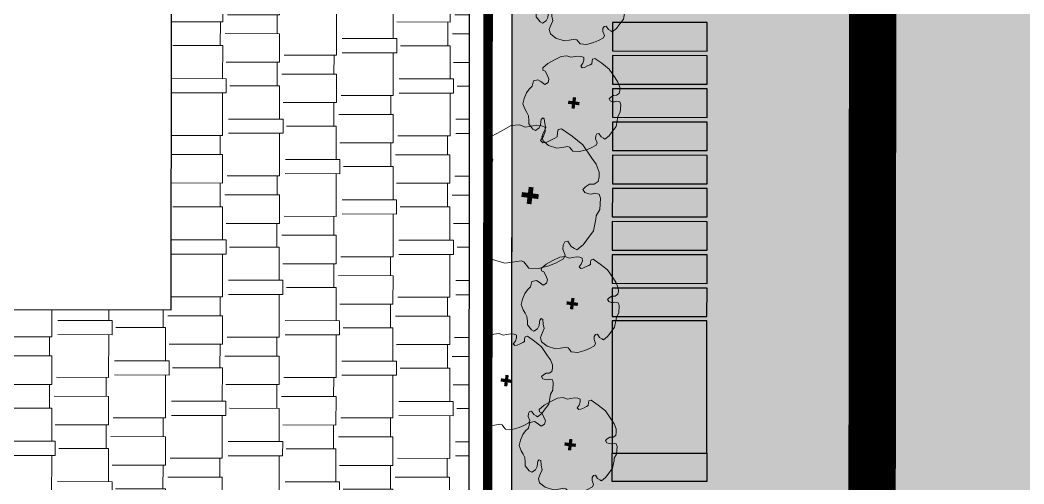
# Model space of a CAD drawing. Header units: millimetres. Extents: x -1030105 to 906887, y -616134 to 1220667.
# Drawn here: x -574150 to -563556, y -467542 to -462652 of the extents above; entities that cross this region are included whole.
import ezdxf

# ---------------------------------------------------------------- set-up
doc = ezdxf.new("R2010")
doc.units = ezdxf.units.MM
doc.header["$MEASUREMENT"] = 0
doc.linetypes.add('HIDDEN', pattern=[9.525, 6.35, -3.175])
doc.layers.get('Defpoints').update_dxf_attribs({"color": 1})
doc.layers.add('+ toa do mong', color=7, linetype='Continuous', true_color=0xfa1a05)
for name, color, linetype, lineweight in [('240930  KHU B- TMB gời inno$0$1. I-FURN', 252, 'Continuous', 18), ('240930  KHU B- TMB gời inno$0$A-WALL', 1, 'Continuous', 30), ('GFA', 6, 'Continuous', 0), ('HATCH', 8, 'Continuous', 5), ('QH_KTCQ_Caycanhquan', 97, 'Continuous', 18)]:
    doc.layers.add(name, color=color, linetype=linetype, lineweight=lineweight)
for name, color, linetype in [('240930  KHU B- TMB gời inno$0$DA-WALL-LOW', 1, 'Continuous'), ('240930  KHU B- TMB gời inno$0$TMB-KHU B-XREF$0$Xref-LBC-Plot$0$DA-SITE-CNTR1', 8, 'Continuous'), ('240930  KHU B- TMB gời inno$0$XREF_LBC_ZONE B_BEACH VILLA 22 11 11$0$DA-FLOR-PATT', 251, 'Continuous'), ('ranh dat', 7, 'Continuous'), ('TMB-KHU B-XREF$0$Xref-LBC-Plot$0$DA-SITE-CNTR1', 8, 'Continuous')]:
    doc.layers.add(name, color=color, linetype=linetype)
doc.layers.add('TMB-KHU B-XREF$0$GRASS', color=95, linetype='Continuous', lineweight=0, transparency=0.6)

# ---------------------------------------------------------------- blocks, each defined once
blk = doc.blocks.new('Xref Khu Spa-Wellness - TBM$0$TREE_T')
at = {"const_width": 100}
for points in [[(-124, 124), (124, -124)], [(124, 124), (-124, -124)]]:
    blk.add_lwpolyline(points, dxfattribs=at)
blk = doc.blocks.new('Xref Khu Spa-Wellness - TBM$0$TREE_5')
at = {"layer": 'QH_KTCQ_Caycanhquan', "color": 114, "true_color": 0x139b48}
blk.add_lwpolyline([(-936, 1164), (-781, 1299), (-578, 1386), (-423, 1425), (-249, 1454), (-181, 1415), (-143, 1289), (-85, 1222), (-17, 1193), (41, 1222), (31, 1347), (60, 1425), (80, 1473), (244, 1473), (370, 1434), (592, 1376), (776, 1212), (824, 1164), (960, 1106), (1114, 932), (1143, 845), (1076, 768), (1018, 748), (979, 710), (931, 642), (940, 565), (1018, 555), (1114, 565), (1192, 623), (1289, 632), (1366, 565), (1424, 487), (1472, 323), (1482, 169), (1501, -160), (1434, -440), (1356, -691), (1289, -720), (1240, -682), (1182, -614), (1124, -624), (1037, -643), (931, -662), (873, -701), (863, -769), (969, -798), (1056, -856), (1105, -923), (1066, -991), (989, -1068), (786, -1174), (718, -1290), (573, -1377), (341, -1416), (109, -1455), (-94, -1445), (-133, -1387), (-94, -1319), (-124, -1167), (-158, -1051), (-245, -987), (-362, -999), (-402, -1151), (-439, -1243), (-568, -1308), (-704, -1194), (-829, -1184), (-965, -1145), (-1129, -1049), (-1265, -942), (-1313, -778), (-1332, -653), (-1352, -546), (-1429, -421), (-1497, -334), (-1497, -131), (-1458, -54), (-1323, -44), (-1226, -92), (-1158, -160), (-1110, -208), (-1042, -218), (-1023, -170), (-1100, -44), (-1158, 82), (-1274, 140), (-1342, 178), (-1419, 227), (-1468, 352), (-1419, 565), (-1265, 787), (-1129, 864), (-965, 951), (-936, 999), (-936, 1086)], close=True, dxfattribs=at)
blk.add_blockref('Xref Khu Spa-Wellness - TBM$0$TREE_T', (0, 0), dxfattribs=at)
blk = doc.blocks.new('240930  KHU B- TMB gời inno$0$sdfdfedfre r')
at = {"color": 252}
blk.add_wipeout([(19993.074, -1639.252), (20007.332, -1639.252), (20007.332, -1644.752), (20005.274, -1644.752), (20005.274, -1658.868), (20006.474, -1658.868), (20006.474, -1666.468), (20005.274, -1666.468), (20005.274, -1684.268), (20005.474, -1684.268), (20005.474, -1687.018), (20000.374, -1687.018), (20000.374, -1684.268), (20000.274, -1684.268), (20000.274, -1686.768), (20000.074, -1686.768), (20000.074, -1680.868), (19998.074, -1680.868), (19998.074, -1681.399), (19998.574, -1681.399), (19998.574, -1681.899), (19995.574, -1681.899), (19995.574, -1682.168), (19992.774, -1682.168), (19992.774, -1679.967), (19992.574, -1679.967), (19992.574, -1658.868), (19993.074, -1658.868)], dxfattribs=at).dxf.layer = '240930  KHU B- TMB gời inno$0$A-WALL'
at = {"layer": '240930  KHU B- TMB gời inno$0$1. I-FURN'}
blk.add_line((20005.274, -1676.568), (20005.274, -1661.868), dxfattribs=at)
at = {"layer": '240930  KHU B- TMB gời inno$0$DA-WALL-LOW', "color": 252}
blk.add_lwpolyline([(20002.024, -1659.868), (20002.024, -1658.868), (20006.474, -1658.868), (20006.474, -1666.468), (20005.274, -1666.468), (20005.274, -1684.268), (20000.174, -1684.268), (20000.174, -1681.768), (20000.074, -1681.768), (20000.074, -1679.967)], dxfattribs=at)
at = {"layer": '240930  KHU B- TMB gời inno$0$XREF_LBC_ZONE B_BEACH VILLA 22 11 11$0$DA-FLOR-PATT'}
for points in [[(20007.332, -1671.608), (20007.332, -1671.308), (20006.332, -1671.308), (20006.332, -1671.608)], [(20007.332, -1671.608), (20007.332, -1673.002), (20006.332, -1673.002), (20006.332, -1671.608)], [(20007.332, -1673.048), (20007.332, -1673.348), (20006.332, -1673.348), (20006.332, -1673.048)], [(20007.332, -1673.398), (20007.332, -1673.698), (20006.332, -1673.698), (20006.332, -1673.398)], [(20007.332, -1673.748), (20007.332, -1674.048), (20006.332, -1674.048), (20006.332, -1673.748)], [(20007.332, -1674.098), (20007.332, -1674.398), (20006.332, -1674.398), (20006.332, -1674.098)], [(20007.332, -1674.448), (20007.332, -1674.748), (20006.332, -1674.748), (20006.332, -1674.448)], [(20007.332, -1674.798), (20007.332, -1675.098), (20006.332, -1675.098), (20006.332, -1674.798)], [(20007.332, -1675.148), (20007.332, -1675.448), (20006.332, -1675.448), (20006.332, -1675.148)], [(20007.332, -1675.498), (20007.332, -1675.798), (20006.332, -1675.798), (20006.332, -1675.498)], [(20007.332, -1675.848), (20007.332, -1676.148), (20006.332, -1676.148), (20006.332, -1675.848)]]:
    blk.add_lwpolyline(points, close=True, dxfattribs=at)
at = {"layer": 'QH_KTCQ_Caycanhquan', "color": 116, "rotation": 322.2616449089547}
for p, xscale, yscale, zscale in [((20005.89, -1671.696, -0.003), 0.0003411715899072842, 0.0003411715899072842, 0.0003411715899072842), ((20005.216, -1672.37, -0.003), 0.0003411715899072842, 0.0003411715899072842, 0.0003411715899072842), ((20005.91, -1673.183, -0.003), 0.0003411715899072842, 0.0003411715899072842, 0.0003411715899072842), ((20005.464, -1674.322, -0.003), 0.0005117573848609263, 0.0005117573848609263, 0.0005117573848609263), ((20005.924, -1675.299, -0.003), 0.0003411715899072842, 0.0003411715899072842, 0.0003411715899072842), ((20005.999, -1676.43, -0.003), 0.0003411715899072842, 0.0003411715899072842, 0.0003411715899072842)]:
    blk.add_blockref('Xref Khu Spa-Wellness - TBM$0$TREE_5', p, dxfattribs=dict(at, xscale=xscale, yscale=yscale, zscale=zscale))
at = {"color": 2}
blk.add_wipeout([(19992.574, -1683.423), (19996.269, -1683.423), (19996.269, -1685.023), (19999.924, -1685.023), (19999.924, -1685.168), (20000.269, -1685.168), (20000.269, -1686.873), (20004.674, -1686.873), (20004.674, -1685.168), (20005.019, -1685.168), (20005.019, -1669.923), (20006.424, -1669.923), (20006.424, -1662.113), (20000.269, -1662.113), (20000.269, -1664.468), (19999.179, -1664.468), (19999.179, -1663.313), (19992.574, -1663.313)], dxfattribs=at).dxf.layer = 'Defpoints'
blk.add_wipeout([(20004.674, -1686.873), (20004.674, -1685.168), (20005.019, -1685.168), (20005.019, -1669.923), (20006.424, -1669.923), (20006.424, -1662.113), (20000.269, -1662.113), (20000.269, -1664.468), (19999.179, -1664.468), (19999.179, -1663.313), (19992.574, -1663.313), (19992.574, -1683.423), (19996.269, -1683.423), (19996.269, -1685.023), (19999.924, -1685.023), (19999.924, -1685.168), (20000.269, -1685.168), (20000.269, -1686.873)], dxfattribs=at).dxf.layer = 'HATCH'
at = {"layer": 'GFA', "true_color": 0xb75434}
h = blk.add_hatch(dxfattribs=at)
h.set_pattern_fill('AR-RSHKE', color=15, scale=0.05, angle=90)
h.set_pattern_definition([(90, (-36.3218, 7.37444), (-0.6, 1.275), [0.3, -0.25, 0.35, -0.15, 0.45, -0.2]), (90, (-36.3468, 7.67444), (-0.6, 1.275), [0.25, -0.95, 0.2, -0.3]), (90, (-36.2843, 8.27444), (-0.6, 1.275), [0.15, -1.55]), (180, (-36.3218, 7.37444), (-0.6, -0.425), [0.575, -1.825]), (180, (-36.3218, 7.67444), (-0.6, -0.425), [0.5625, -1.8375]), (180, (-36.3218, 7.92444), (-0.6, -0.425), [0.525, -1.875]), (180, (-36.2843, 8.27444), (-0.6, -0.425), [0.575, -1.825]), (180, (-36.2843, 8.42444), (-0.6, -0.425), [0.575, -1.825]), (180, (-36.3218, 8.87444), (-0.6, -0.425), [0.55, -1.85])])
h.paths.add_polyline_path([(20001.679, -1684.968), (20004.819, -1684.968), (20004.819, -1664.668), (19992.774, -1664.668), (19992.774, -1673.113), (19993.484, -1673.113), (19993.484, -1669.828), (19997.664, -1669.828), (19997.664, -1673.113), (20001.679, -1673.113)])
at = {"layer": '+ toa do mong', "linetype": 'HIDDEN', "ltscale": 100, "const_width": 0.1}
blk.add_lwpolyline([(19999.924, -1685.023), (19999.924, -1685.168), (20005.019, -1685.168), (20005.019, -1664.468), (19992.574, -1664.468), (19992.574, -1681.823), (19997.869, -1681.823), (19997.869, -1683.423), (19999.924, -1683.423), (19999.924, -1685.168)], dxfattribs=at)
at = {"color": 7}
for points in [[(20000.269, -1685.023), (20000.269, -1685.168), (20005.019, -1685.168), (20005.019, -1664.468), (19992.574, -1664.468), (19992.574, -1673.113)], [(20001.679, -1684.968), (20004.819, -1684.968), (20004.819, -1664.668), (19992.774, -1664.668), (19992.774, -1673.113)]]:
    blk.add_lwpolyline(points, dxfattribs=at)
blk.add_lwpolyline([(20001.679, -1673.113), (20001.679, -1685.023), (19996.269, -1685.023), (19996.269, -1683.423), (19992.574, -1683.423), (19992.574, -1673.113)], close=True, dxfattribs=at)
blk = doc.blocks.new('240930  KHU B- TMB gời inno$0$A$C2E32106B')
at = {"layer": '240930  KHU B- TMB gời inno$0$A-WALL', "color": 0, "xscale": 999.9999999999969, "yscale": 999.9999999999969, "zscale": 999.9999999999969, "rotation": 90}
blk.add_blockref('240930  KHU B- TMB gời inno$0$sdfdfedfre r', (-1683502, -20009072), dxfattribs=at)
blk = doc.blocks.new('240930  KHU B- TMB gời inno$0$A$C55f665a7')
at = {"extrusion": (3.23117e-24, -1.31266e-23, -1), "xscale": 0.001000000000000003, "yscale": 0.001000000000000003, "zscale": -0.001000000000000001, "rotation": 90}
blk.add_blockref('240930  KHU B- TMB gời inno$0$A$C2E32106B', (-452.309, -90.949, -96.771), dxfattribs=at)

msp = doc.modelspace()

# ---------------------------------------------------------------- hatches: boundary and pattern name
at = {"layer": 'TMB-KHU B-XREF$0$GRASS', "true_color": 0x3d6827}
h = msp.add_hatch(dxfattribs=at)
h.set_pattern_fill('CROSS', color=79, scale=2000, angle=-0.0605062)
h.set_pattern_definition([(359.939493816, (-1186721561.66, -431575606.1), (500.52773717, 499.47170523), [250, -750]), (89.939493816, (-1186721436.8, -431575731.24), (-499.47170523, 500.52773717), [250, -750])])
h.paths.add_polyline_path([(-532195.447, -504328.015), (-532160.438, -449322.924), (-565163.916, -449301.919), (-565166.564, -451809.425), (-598159.414, -451774.583), (-598156.774, -449274.584), (-631159.133, -449239.733), (-631161.773, -451739.731), (-664164.132, -451704.88), (-664161.492, -449204.881), (-697163.851, -449170.03), (-697166.491, -451670.028), (-730182.461, -451635.162), (-730237.884, -504117.412)])

# ---------------------------------------------------------------- next in the draw order: block references
at = {"extrusion": (2.64092e-09, -1.16997e-09, 1), "xscale": 1000, "yscale": 1000, "zscale": 1000, "rotation": 359.939493815354}
msp.add_blockref('240930  KHU B- TMB gời inno$0$A$C55f665a7', (-1017362.464, -363899.137, 200.73), dxfattribs=at)

# ---------------------------------------------------------------- next in the draw order: linework, layer by layer
at = {"layer": '240930  KHU B- TMB gời inno$0$TMB-KHU B-XREF$0$Xref-LBC-Plot$0$DA-SITE-CNTR1'}
for points in [[(-548636.242, -449339.888), (-565136.232, -449321.692), (-565138.997, -451829.198), (-565196.892, -504326.764), (-548696.894, -504338.038)], [(-565138.997, -451829.198), (-581641.047, -451810.999), (-581698.95, -504315.49), (-565196.892, -504326.764)]]:
    msp.add_lwpolyline(points, close=True, dxfattribs=at)
at = {"layer": 'ranh dat'}
for points in [[(-548636.242, -449339.888), (-565136.232, -449321.692), (-565138.997, -451829.198), (-565196.892, -504326.764), (-548696.894, -504338.038)], [(-565138.997, -451829.198), (-581641.047, -451810.999), (-581698.95, -504315.49), (-565196.892, -504326.764)]]:
    msp.add_lwpolyline(points, close=True, dxfattribs=at)
at = {"layer": 'TMB-KHU B-XREF$0$Xref-LBC-Plot$0$DA-SITE-CNTR1', "extrusion": (2.65549e-09, 1.26306e-08, 1), "const_width": 500, "elevation": -0.163}
msp.add_lwpolyline([(-565196.855, -504302.065), (-565138.773, -449301.936)], dxfattribs=at)

doc.saveas('drawing.dxf')
